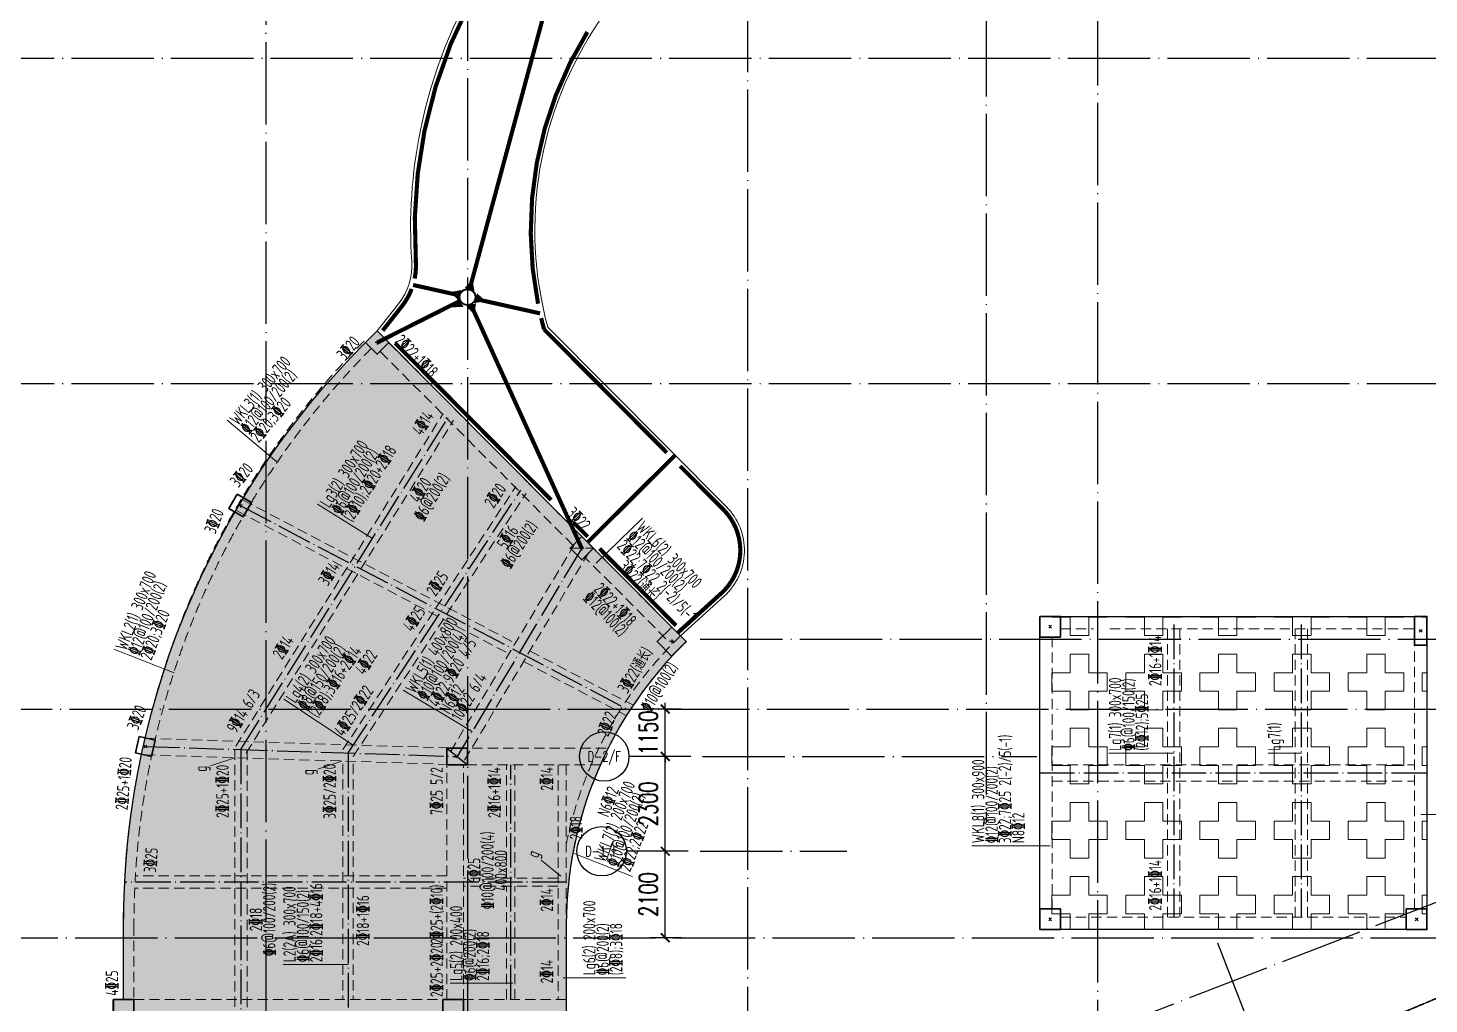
# Model space of a CAD drawing. Header units: millimetres. Extents: x 1089227 to 13101469, y 618865 to 10240562.
# Drawn here: x 3794853 to 3828876, y 4852804 to 4876494 of the extents above; entities that cross this region are included whole.
import ezdxf
from ezdxf.enums import TextEntityAlignment as Align

# ---------------------------------------------------------------- set-up
doc = ezdxf.new("R2010")
doc.units = ezdxf.units.MM
doc.header["$LTSCALE"] = 1000
doc.header["$PDMODE"] = 3
doc.header["$PDSIZE"] = 200
for name, pattern in [('A09-G-CTRL-用地红线+建筑退线_设计区$0$Controlline1', [12.799999999999999, 8, -1.6, 1.6, -1.6]), ('DOTE', [2.4200000000000004, 2, -0.2, 0.02, -0.2]), ('GB_DASHDOT3', [1.0675, 0.84, -0.105, 0.0175, -0.105]), ('HIDDEN', [0.375, 0.25, -0.125])]:
    doc.linetypes.add(name, pattern=pattern)
doc.layers.get('0').update_dxf_attribs({"linetype": 'CONTINUOUS'})
doc.layers.get('Defpoints').update_dxf_attribs({"linetype": 'CONTINUOUS'})
for name, color, linetype, lineweight in [('A09-G-CTRL-用地红线+建筑退线_设计区$0$Z-REDL-CTRL(建筑控制线)', 40, 'CONTINUOUS', 35), ('S-BEAM-DASH', 4, 'HIDDEN', 0), ('S-COLU', 30, 'CONTINUOUS', 0), ('S-SLAB-HATCH', 73, 'CONTINUOUS', 0), ('梁原位标注', 7, 'CONTINUOUS', 18), ('梁名称编号', 2, 'CONTINUOUS', 18), ('梁标注引线', 2, 'CONTINUOUS', 18), ('梁集中标注', 2, 'CONTINUOUS', 18)]:
    doc.layers.add(name, color=color, linetype=linetype, lineweight=lineweight)
for name, color, linetype in [('AXIS', 3, 'CONTINUOUS'), ('AXIS_TEXT', 7, 'CONTINUOUS'), ('DOTE', 1, 'DOTE'), ('PUB_DIM', 3, 'CONTINUOUS'), ('S-GRID-DE', 11, 'GB_DASHDOT3'), ('STPM_RBEAM_SIG', 2, 'CONTINUOUS'), ('STPM_RBEAM_THICK', 3, 'CONTINUOUS'), ('单形心', 4, 'CONTINUOUS'), ('降板范围', 7, 'CONTINUOUS')]:
    doc.layers.add(name, color=color, linetype=linetype)
doc.styles.add('_TCH_AXIS', font='COMPLEX', dxfattribs={"bigfont": 'AllInOneBig.shx'})
doc.styles.add('_TCH_DIM_T3', font='SIMPLEX', dxfattribs={"width": 0.7058823529411765, "bigfont": 'AllInOneBig.shx'})
doc.styles.add('COMPLEX', font='COMPLEX', dxfattribs={"bigfont": 'AllInOneBig.shx'})
doc.styles.add('Style 1', font='yjkeng.shx', dxfattribs={"width": 0.7, "height": 300, "bigfont": 'yjkchn.shx'})
doc.dimstyles.new('_TCH_ARCH&&150', dxfattribs={"dimtxt": 446.25, "dimasz": 150, "dimexe": 375, "dimexo": 450, "dimgap": 189.375, "dimtad": 1, "dimdec": 0, "dimzin": 0, "dimdsep": 46, "dimtxsty": '_TCH_DIM_T3', "dimblk": 'ARCHTICK', "dimcen": 0.09, "dimclrt": 7, "dimazin": 2, "dimtfac": 1, "dimtdec": 0, "dimtix": 1, "dimtmove": 2, "dimatfit": 3, "dimfxl": 0, "dimtolj": 1, "dimtzin": 0, "dimarcsym": 0})

# ---------------------------------------------------------------- blocks, each defined once
blk = doc.blocks.new('0323最综用地红线')
at = {"layer": 'A09-G-CTRL-用地红线+建筑退线_设计区$0$Z-REDL-CTRL(建筑控制线)', "linetype": 'A09-G-CTRL-用地红线+建筑退线_设计区$0$Controlline1', "ltscale": 0.0005, "flags": 128}
blk.add_lwpolyline([(8299567.093215616, 3686108.282333316), (8326626.071345838, 3675264.701116611), (8336400.445386032, 3687495.09449033), (8338982.67898412, 3690877.945131587), (8341712.356904473, 3688883.318211535), (8341723.503734514, 3688833.857688597), (8348491.686237419, 3681995.511745099), (8336495.293274839, 3657264.222515059), (8335815.404825329, 3655856.852219581), (8334921.31207266, 3653765.215568515), (8334408.082535523, 3652494.769084472), (8333554.380973475, 3650188.44844522), (8332762.381061722, 3647815.306005108), (8332296.281514066, 3646269.858583396), (8331865.984242821, 3644681.860952597), (8331459.720885061, 3643006.761179155), (8331062.759461192, 3641145.018208592), (8330736.598636917, 3639422.018944121), (8330292.710330297, 3636479.805248437), (8330016.929300602, 3634042.97707931), (8329760.660310352, 3630316.522796807), (8329732.381127472, 3627942.271141254), (8329763.057252809, 3625707.581072885), (8329928.33832519, 3622643.649241911), (8330113.022608265, 3620704.343704203), (8330324.752547091, 3618642.293338578), (8330652.693454684, 3615644.816191166), (8331571.697014747, 3606970.749864615), (8333150.616431344, 3600656.461908386), (8334419.781741403, 3595620.01031931), (8335099.155116553, 3592902.271848949), (8332161.887207123, 3588340.156958803), (8329462.184761038, 3587872.848112287), (8325134.79320927, 3587048.577428805), (8322509.766775178, 3586514.917590722), (8319524.683085377, 3585891.363979917), (8317926.196363418, 3585544.420633877), (8316578.084204761, 3585248.628358318), (8315534.906742402, 3585011.415251774), (8313299.550735274, 3584499.201774532), (8310791.315167504, 3583894.185977275), (8309251.031513101, 3583536.751752205), (8305739.795718898, 3582636.685002232), (8303918.33151557, 3582155.99132495), (8302103.552484466, 3581667.869902044), (8299703.371340921, 3581012.092592765), (8297226.877807559, 3580315.204628596), (8295056.006653248, 3579682.190365593), (8292997.737470317, 3579074.388334795), (8290642.814830927, 3578357.875615356), (8288572.283325966, 3577709.861031678), (8287590.605644056, 3577397.612891411), (8286161.346221207, 3576939.843686928), (8284503.08387851, 3576400.870583113), (8282623.713400322, 3575767.329120809), (8281086.11593048, 3575247.122003518), (8278146.172888153, 3574222.126995864), (8273894.176300137, 3572679.613708821), (8272470.530692287, 3572149.31682561), (8271088.879841806, 3571639.818242454), (8267887.753401484, 3570407.055361364), (8264331.194981564, 3568999.579160165), (8260702.431608967, 3567515.322565791), (8258549.454455587, 3566609.421738561), (8254947.269165111, 3565065.752374061), (8252184.535779869, 3563832.227339473), (8250834.401046311, 3563231.69634013), (8249176.009828395, 3562470.331946612), (8247994.321773401, 3561929.584294369), (8245505.133448753, 3560753.515431886), (8242980.130465874, 3559544.050589642), (8239800.857330593, 3558012.55615506), (8237959.030073505, 3557076.396117584), (8235838.324857459, 3555995.796814084), (8233384.113380876, 3554698.466140958), (8228449.726492155, 3552050.679836135), (8226177.936171644, 3550787.248203635), (8222141.398328939, 3548504.397308144), (8215629.389281142, 3544666.816968578), (8213710.477130046, 3543496.904743787), (8193656.548461433, 3531174.958731439), (8180322.029709456, 3522989.576904636), (8166408.32330324, 3514439.62460948), (8156991.327953783, 3508657.616485883), (8151138.069604708, 3505062.479060189), (8142685.350618959, 3507267.484605566), (8121170.549411217, 3545746.981619653), (8120724.270050891, 3546549.090152044), (8120232.617641913, 3547382.869809506), (8119271.970613617, 3548966.855575787), (8118108.402615755, 3550752.438236819), (8117067.317521801, 3552244.158747239), (8115806.191482066, 3553969.979561751), (8115672.150322764, 3554140.472888079), (8146430.595110897, 3575790.209937998), (8162145.917332578, 3587599.021763615), (8162295.486480026, 3588124.857475675), (8199863.46857093, 3615253.431720762), (8204214.912321947, 3618404.236077902), (8231584.37037266, 3638166.875597456), (8260590.431688452, 3655826.06599401), (8295375.504229994, 3680010.23527451)], close=True, dxfattribs=at)
blk = doc.blocks.new('_ArchTick')
at = {"color": 0, "linetype": 'ByBlock', "const_width": 0.3}
blk.add_lwpolyline([(-0.7071067811865476, -0.7071067811865476), (0.7071067811865476, 0.7071067811865476)], dxfattribs=at)
blk = doc.blocks.new('*D530')
at = {"layer": 'Defpoints', "color": 0, "transparency": 16777216}
for p in [(-93847.50024070032, 34750), (-93001.51779770292, 34750), (-93001.51779770292, 33600)]:
    blk.add_point(p, dxfattribs=at)
at = {"layer": 'PUB_DIM', "color": 0, "lineweight": -2, "transparency": 16777216}
for p, q in [((-93451.51779770292, 34750), (-94222.50024070032, 34750)), ((-93847.50024070032, 34750), (-93847.50024070032, 34900)), ((-93847.50024070032, 33600), (-93847.50024070032, 34750)), ((-93451.51779770292, 33600), (-94222.50024070032, 33600)), ((-93847.50024070032, 33600), (-93847.50024070032, 33450))]:
    blk.add_line(p, q, dxfattribs=at)
at = {"layer": 'PUB_DIM', "color": 0, "lineweight": -2, "transparency": 16777216, "xscale": 150, "yscale": 150, "zscale": 150}
for p, rotation in [((-93847.50024070032, 34750), 270), ((-93847.50024070032, 33600), 90)]:
    blk.add_blockref('_ArchTick', p, dxfattribs=dict(at, rotation=rotation))
at = {"layer": 'PUB_DIM', "color": 7, "transparency": 16777216, "insert": (-94260.00024070033, 34174.99999999999), "char_height": 446.25, "attachment_point": 5, "rotation": 90, "style": '_TCH_DIM_T3'}
blk.add_mtext('\\A1;1150', dxfattribs=at)
blk = doc.blocks.new('*D531')
at = {"layer": 'Defpoints', "color": 0, "transparency": 16777216}
for p in [(-93847.50024070032, 33600), (-93001.51779770292, 33600), (-93001.51779770292, 31300)]:
    blk.add_point(p, dxfattribs=at)
at = {"layer": 'PUB_DIM', "color": 0, "lineweight": -2, "transparency": 16777216}
for p, q in [((-93451.51779770292, 33600), (-94222.50024070032, 33600)), ((-93847.50024070033, 31300), (-93847.50024070032, 33600)), ((-93451.51779770292, 31300), (-94222.50024070033, 31300))]:
    blk.add_line(p, q, dxfattribs=at)
at = {"layer": 'PUB_DIM', "color": 0, "lineweight": -2, "transparency": 16777216, "xscale": 150, "yscale": 150, "zscale": 150}
for p, rotation in [((-93847.50024070032, 33600), 90), ((-93847.50024070033, 31300), 270)]:
    blk.add_blockref('_ArchTick', p, dxfattribs=dict(at, rotation=rotation))
at = {"layer": 'PUB_DIM', "color": 7, "transparency": 16777216, "insert": (-94260.00024070033, 32449.99999999999), "char_height": 446.25, "attachment_point": 5, "rotation": 90, "style": '_TCH_DIM_T3'}
blk.add_mtext('\\A1;2300', dxfattribs=at)
blk = doc.blocks.new('*D532')
at = {"layer": 'Defpoints', "color": 0, "transparency": 16777216}
for p in [(-93847.50024070032, 31300), (-93001.51779770292, 31300), (-93001.51779770292, 29200)]:
    blk.add_point(p, dxfattribs=at)
at = {"layer": 'PUB_DIM', "color": 0, "lineweight": -2, "transparency": 16777216}
for p, q in [((-93451.51779770292, 31300), (-94222.50024070032, 31300)), ((-93847.50024070032, 29200), (-93847.50024070032, 31300)), ((-93451.51779770292, 29200), (-94222.50024070032, 29200))]:
    blk.add_line(p, q, dxfattribs=at)
at = {"layer": 'PUB_DIM', "color": 0, "lineweight": -2, "transparency": 16777216, "xscale": 150, "yscale": 150, "zscale": 150}
for p, rotation in [((-93847.50024070032, 31300), 90), ((-93847.50024070032, 29200), 270)]:
    blk.add_blockref('_ArchTick', p, dxfattribs=dict(at, rotation=rotation))
at = {"layer": 'PUB_DIM', "color": 7, "transparency": 16777216, "insert": (-94260.00024070032, 30249.99999999999), "char_height": 446.25, "attachment_point": 5, "rotation": 90, "style": '_TCH_DIM_T3'}
blk.add_mtext('\\A1;2100', dxfattribs=at)
blk = doc.blocks.new('_AXISO')
blk.add_circle((0, 0), 0.5)
at = {"layer": 'AXIS_TEXT', "style": 'COMPLEX', "width": 1.041666666666667}
blk.add_attdef('A', text='', height=0.56, dxfattribs=at).set_placement((-0.25, -0.28), (0.25, -0.28), align=Align.FIT)
blk = doc.blocks.new('BANWANG_XINGXIN')
at = {"color": 0}
for points in [[(0.7071067811921239, 0.707106781177572), (-0.7071067811921239, -0.7071067811848479)], [(-0.7071067811921239, 0.707106781177572), (0.7071067811921239, -0.7071067811848479)]]:
    blk.add_lwpolyline(points, dxfattribs=at)
blk = doc.blocks.new('1F柱网-0808')
at = {"layer": 'S-COLU', "lineweight": 35}
for points in [[(83970.48979242053, 96623.0717832828), (84252.64791961387, 96339.54613848496), (83969.1222748151, 96057.38801129069), (83686.96414762177, 96340.91365608852)], [(80569.98793949932, 92660.84238306805), (80914.8407651633, 92458.16892987117), (80712.16731196642, 92113.31610420626), (80367.3144863015, 92315.98955740314)], [(88938.18965117913, 91631.29529387318), (89220.34777837247, 91347.76964907441), (88936.8221335737, 91065.61152188107), (88654.66400638036, 91349.1371666789)], [(100063.135861977, 89693.37481751945), (100563.135861977, 89693.37481751945), (100563.135861977, 89193.37481751945), (100063.135861977, 89193.37481751945)], [(109163.1358573977, 89693.37480869237), (109463.1358573977, 89693.37480869237), (109463.1358573977, 88993.37480869237), (109163.1358573977, 88993.37480869237)], [(91123.28668478038, 89435.6078913426), (91475.98434377275, 89081.20083534438), (91121.5772877736, 88728.50317635108), (90768.87962878123, 89082.9102323493)], [(78186.92302633356, 86775.0517914677), (78576.85177533701, 86685.85778549779), (78487.6577693671, 86295.92903649528), (78097.72902036272, 86385.12304246519)], [(85663.12521609478, 86493.37770890351), (86163.12521609478, 86493.37770890351), (86163.12521609478, 86093.37770890351), (85663.12521609478, 86093.37770890351)], [(100063.1251847167, 82593.37480869796), (100563.1251847167, 82593.37480869796), (100563.1251847167, 82093.37480869796), (100063.1251847167, 82093.37480869796)], [(108963.1251847185, 82593.37480869237), (109463.1251847185, 82593.37480869237), (109463.1251847185, 82093.37480869237), (108963.1251847185, 82093.37480869237)], [(77563.1251847148, 80393.37480452005), (78063.1251847148, 80393.37480452005), (78063.1251847148, 79893.37480452005), (77563.1251847148, 79893.37480452005)], [(85563.12518471573, 80393.37480869703), (86063.12518471573, 80393.37480869703), (86063.12518471573, 79893.37480869703), (85563.12518471573, 79893.37480869703)]]:
    blk.add_lwpolyline(points, close=True, dxfattribs=at)
at = {"layer": '单形心', "xscale": 49.99999999999999, "yscale": 49.99999999999999, "zscale": 49.99999999999999}
for p, rotation in [((83969.80603361875, 96340.22989728581), 314.8614900437124), ((80641.0776257338, 92387.07924363669), 329.5568204169557), ((88937.50589237642, 91348.4534078762), 314.8614900437124), ((91122.43198627792, 89082.05553384591), 314.8614900437124)]:
    blk.add_blockref('BANWANG_XINGXIN', p, dxfattribs=dict(at, rotation=rotation))
at = {"layer": '单形心', "xscale": 50, "yscale": 50, "zscale": 50}
for p in [(100313.1358619742, 89443.37481752224), (109313.1358573977, 89343.3748131115), (78337.29039784987, 86535.49041398242), (85913.12521609478, 86293.37770890351), (100313.1251847139, 82343.37480870076), (109213.1251847185, 82343.37480869237)]:
    blk.add_blockref('BANWANG_XINGXIN', p, dxfattribs=at)
blk = doc.blocks.new('2FJGBZ')
at = {"layer": 'S-SLAB-HATCH'}
h = blk.add_hatch(dxfattribs=at)
h.set_pattern_fill('ZIGZAG', color=256, scale=100)
h.set_pattern_definition([(0, (-6326317.142432513, 1683260.446538338), (317.5, 317.5), [317.5, -317.5]), (90, (-6325999.642432513, 1683260.446538338), (-317.5, 317.5), [317.5, -317.5])])
edge = h.paths.add_edge_path()
edge.add_line((77763.13871500734, 68321.79160367139), (77763.1251847716, 71093.37480499409))
edge.add_line((77763.1251847716, 71093.37480499409), (77563.1251847148, 71093.37480475754))
edge.add_line((77563.1251847148, 71093.37480475754), (77563.1251847148, 71593.37480428349))
edge.add_line((77563.1251847148, 71593.37480428349), (77763.1251847148, 71593.37480452005))
edge.add_line((77763.1251847148, 71593.37480452005), (77763.1251847148, 79893.37480452005))
edge.add_line((77763.1251847148, 79893.37480452005), (77562.86360115744, 79893.37480452005))
edge.add_line((77562.86360115744, 79893.37480452005), (77562.86360115744, 80393.37480452005))
edge.add_line((77562.86360115744, 80393.37480452005), (77813.1251847148, 80393.37480452005))
edge.add_line((77813.1251847148, 80393.37480452005), (77813.1251847148, 81893.37190979812))
edge.add_arc((97790.16162515432, 82189.2581168972), 19979.22755239051, 134.9017358295003, 180.8485638701061, ccw=False)
edge.add_line((83686.96414762177, 96340.91365608852), (83970.37592316885, 96622.95846325252))
edge.add_line((83970.37592316885, 96622.95846325252), (91475.97818943951, 89081.20701950695))
edge.add_arc((98163.5048496835, 82193.15204589628), 9600.43301892976, 134.1537312490391, 179.8089813593146)
edge.add_line((88563.12518471386, 82225.15891068894), (88563.12518430408, 80093.37190849055))
edge.add_line((88563.12518430408, 80093.37190849055), (86063.12518471386, 80093.37480869703))
edge.add_line((86063.12518471386, 80093.37480869703), (86063.12518471386, 71093.37480869796))
edge.add_arc((83921.81887526624, 71376.28382176533), 2159.91440121014, 291.702654041468, 352.4736819357785, ccw=False)
edge.add_line((84720.53318092693, 69369.47399557661), (78914.75827428605, 67124.43527422566))
edge.add_arc((78965.02696007211, 68325.27687910106), 1201.893298413127, 180.1661477376504, 267.602928714078, ccw=False)
h = blk.add_hatch(dxfattribs=at)
h.set_pattern_fill('十字花纹', color=256, scale=300)
h.set_pattern_definition([(90, (-2912287.719960631, 1620394.552045148), (-1800, 1.102182119232618e-13), [450, -1350]), (0, (-2912287.719960631, 1620844.552045148), (0, 1800), [450, -1350]), (90, (-2911837.719960631, 1620844.552045148), (-1800, 1.102182119232618e-13), [450, -1350]), (0, (-2911837.719960631, 1621294.552045148), (0, 1800), [450, -1350]), (270, (-2911387.719960631, 1621294.552045148), (1800, -3.306546357697854e-13), [450, -1350]), (0, (-2911387.719960631, 1620844.552045148), (0, 1800), [450, -1350]), (270, (-2910937.719960631, 1620844.552045148), (1800, -3.306546357697854e-13), [450, -1350]), (0, (-2911387.719960631, 1620394.552045148), (0, 1800), [450, -1350]), (270, (-2911387.719960631, 1620394.552045148), (1800, -3.306546357697854e-13), [450, -1350]), (0, (-2911837.719960631, 1619944.552045148), (0, 1800), [450, -1350]), (270, (-2911837.719960631, 1620394.552045148), (1800, -3.306546357697854e-13), [450, -1350]), (0, (-2912287.719960631, 1620394.552045148), (0, 1800), [450, -1350])])
h.paths.add_polyline_path([(109463.1251847176, 89693.3748086961), (100063.1244111517, 89693.71546419803), (100063.1251847167, 82093.37480869796), (109463.5240193289, 82093.71642575692)])
at = {"color": 2, "linetype": 'ByBlock'}
for radius in [200, 184]:
    blk.add_circle((86163.0122663118, 97443.31158189103), radius, dxfattribs=at)
at = {"layer": 'S-BEAM-DASH'}
for p, q in [((88938.18965117913, 91631.29529387318), (84252.64647017885, 96339.54469604045)), ((88725.54548272677, 91419.67663301434), (84040.00230172649, 96127.92603518255)), ((80535.85374090262, 86540.54511225969), (85570.58127525263, 94612.30896043964)), ((80790.39662852511, 86381.77509506233), (85825.12416287512, 94453.53894324228)), ((83137.80353390891, 86460.49652940687), (87336.01986509841, 92843.31783039961)), ((83388.44683551881, 86295.63921122346), (87586.66316670831, 92678.4605122162)), ((80571.28424977418, 92254.30543344747), (87170.8758294154, 88785.18923018966)), ((80710.87100169342, 92519.85305382591), (87325.1346302852, 89043.02439713292)), ((88765.86044334248, 91451.11896570865), (85741.49686198123, 86396.06029481534)), ((89109.11712019332, 91245.753793885), (86084.75353883207, 86190.69512299169)), ((88654.66400638036, 91349.1371666789), (89220.31355715543, 91347.73559291475)), ((100463.1251847167, 89693.3748086961), (109263.1251847176, 89693.3748086961)), ((100063.1244417205, 89393.3748086961), (100063.135861977, 89393.3748086961)), ((100063.1251847167, 89293.3748086961), (100063.1251847167, 82493.37480869796)), ((100363.1251847176, 89193.37481751945), (100363.1251847167, 82593.37480869796)), ((100563.135861977, 89393.3748086961), (101363.1251850622, 89393.3748086961)), ((101763.1251850622, 89393.3748086961), (109163.1358573977, 89393.3748086961)), ((103163.5232968498, 89393.37480869517), (103163.5232968498, 82393.71642575692)), ((103463.5232968498, 89393.37480869517), (103463.5232968498, 82393.71642575692)), ((106263.1251847167, 89393.37480869517), (106263.1251847167, 82393.71642575692)), ((106563.1251847167, 89393.37480869517), (106563.1251847167, 82393.71642575692)), ((87679.73815275636, 88856.62485851068), (90175.29302301165, 87544.82097912766)), ((109163.916991083, 82593.37480910309), (109163.1358573977, 88993.37480869237)), ((109463.922855786, 82493.39240476489), (109463.5240208926, 88993.37480869237)), ((87525.47935188748, 88598.78969156649), (90035.70627109241, 87279.27335874923)), ((78343.6788465213, 86735.38835725095), (85919.51364907809, 86493.27565217298)), ((80513.12518471293, 86465.95388635434), (80513.12518471293, 67742.50877217203)), ((80813.12518471386, 86456.3663209686), (80813.12518471293, 67858.51595936622)), ((89530.63381271623, 86493.37242919765), (86163.12571782246, 86493.37770890258)), ((78330.90194917843, 86335.59247071203), (85906.73675173521, 86093.47976563405)), ((83138.12518471386, 86115.78671798017), (83138.1251847148, 80393.37480869703)), ((83388.12518471386, 86115.78671798017), (83388.12518471573, 80393.37480869703)), ((85663.12518505845, 80393.37480869703), (85663.12518505845, 86093.37770890351)), ((86063.12518471386, 80393.37480869703), (86063.12518471386, 86093.37770890351)), ((89391.01413124334, 86093.37264809944), (86163.12521609478, 86093.37770890351)), ((87113.12518471386, 83343.3748086933), (87113.12949626707, 86093.37621945143)), ((87313.12518471386, 83343.3748086933), (87313.12949626707, 86093.37590588443)), ((88363.12518471293, 86093.37425966188), (88363.12518471386, 80393.37480869703)), ((88563.12518471386, 86093.37394609489), (88563.12518471386, 80793.37480844185)), ((100363.1251847176, 86093.56353446376), (109163.4897196582, 86094.10351937916)), ((100363.1251847176, 85693.56353371125), (109163.5385405123, 85694.10352162365)), ((85663.12518505659, 83393.37480869237), (78095.854001211, 83393.3748086933)), ((85663.12518505752, 83093.37480869424), (78085.37156846095, 83093.3748086933)), ((88363.12518471293, 83343.3748086933), (86063.12518471293, 83343.3748086933)), ((88363.12518471293, 83143.3748086933), (86063.12518471293, 83143.37480869424)), ((87113.12055959273, 80393.37496548053), (87113.12487114593, 83143.3748086933)), ((87313.12055959273, 80393.37465191353), (87313.12487114593, 83143.3748086933)), ((100563.1251847167, 82393.71642575692), (108963.1251847185, 82393.71642575692)), ((77813.1251847148, 82193.37190980185), (77813.1251847148, 80393.37480452005)), ((78063.1251847148, 82193.37190980185), (78063.12518454716, 80393.37480452005)), ((100463.1251847167, 82093.71642575692), (109263.1251847167, 82093.71642575692)), ((78063.1251847148, 80393.37480452005), (85563.12518471573, 80393.37480869703)), ((86063.12518471386, 80393.37480869703), (88563.12518434413, 80393.37480869703))]:
    blk.add_line(p, q, dxfattribs=at)
at = {"layer": 'S-BEAM-DASH', "linetype": 'Continuous'}
blk.add_lwpolyline([(83971.29820529837, 96624.09649993107), (84490.73708744999, 97282.51953485608, 0.1860864396549765), (84809.6271956088, 98313.47690711077, -0.06712124892979676), (85020.05497475807, 101494.3649089038, -0.3567487115909), (96709.00954234228, 111050.6257847399, -0.3881733823858325), (98113.45305893384, 110043.1382944565), (98113.45305893384, 109042.3834362831, -0.426200936172298), (97072.71102042496, 108043.2137378342), (95822.79134323634, 108011.1361165931, 0.4610985514977265), (88113.8627022598, 96712.55183599796), (92452.75745849404, 92352.62803789973, -0.4283157962061458), (92395.49917641189, 90181.86319935601), (91336.3737036679, 89221.48811733816), (83971.29820529837, 96624.09649993107)], format="xyb", dxfattribs=at)
at = {"layer": 'S-BEAM-DASH'}
for points in [[(83650.56972419377, 96375.22797986027, 0.1980158450556573), (77813.12521587312, 82193.2470933795, 0.1980158450556573)], [(83828.04321121797, 96199.15083369054, 0.1980158450556588), (78063.1251847148, 82193.37190980371, -0.0002496328633489166)], [(91338.46412222274, 89223.50938434713, 0.1510122980792718), (88563.12518471386, 84174.58190834802, 0.1450195318105725)], [(91477.46592232399, 89079.70917722303, 0.2037584165590769), (88563.12518470827, 82193.37190978695, 304.9385467953218)]]:
    blk.add_lwpolyline(points, format="xyb", dxfattribs=at)
for points in [[(91194.84188645892, 89363.70298878383), (89220.34777837247, 91347.76964907441)], [(90982.19749826379, 89152.08454873227), (89007.70339017734, 91136.15120902285)]]:
    blk.add_lwpolyline(points, dxfattribs=at)
at = {"layer": 'S-GRID-DE'}
for p, q in [((80663.12518471386, 86461.16010366101), (85697.85271906387, 94532.92395184096)), ((83263.12518471386, 86378.06787031516), (87461.34151590336, 92760.8891713079)), ((80641.0776257338, 92387.07924363669), (90105.49964705203, 87412.04716893844)), ((88937.4887817679, 91348.43637979683), (85913.12520040665, 86293.37770890351)), ((103313.5232968498, 89493.71594281029), (103313.5232968498, 82393.71642575692)), ((106413.1251847176, 89493.71594281029), (106413.1251847167, 82393.71642575692)), ((78337.29039784987, 86535.49041398149), (85913.12520040665, 86293.37770890351)), ((80663.12518471386, 86461.16010366101), (80663.12518471293, 67800.5123657696)), ((85663.12521609478, 86493.37770890351), (86163.12518471759, 86093.37770890351)), ((83263.12518471386, 86378.06787031516), (83263.1251847148, 80143.37480741646)), ((87213.12055959273, 80393.37480869703), (87213.12949626707, 86093.37606266793)), ((100063.1247979347, 85893.54512625001), (109463.7141891299, 85894.12194059137)), ((88563.12518471293, 83243.3748086933), (77838.76138381101, 83243.3748086933))]:
    blk.add_line(p, q, dxfattribs=at)
at = {"layer": 'STPM_RBEAM_SIG'}
for points in [[(86212.79947510269, 97627.05916156247, 250, 0, 0), (86281.79527711496, 97867.34977582842, 250, 0, 0)], [(85975.95933906734, 97495.34895556513, 249.9999999999999, 0, 0), (85735.4013575241, 97563.40670688823, 249.9999999999999, 0, 0)], [(86005.72977024037, 97315.58504041284, 250, 0, 0), (85786.09249274433, 97196.17203302123, 250, 0, 0)], [(86252.76858227327, 97257.38118600566, 250, 0, 0), (86333.57354856655, 97020.80021165963, 250, 0, 0)], [(86361.40697041713, 97417.74781770166, 250, 0, 0), (86600.64875168353, 97345.19873020332, 250, 0, 0)]]:
    blk.add_lwpolyline(points, format="xyseb", dxfattribs=at)
at = {"layer": 'STPM_RBEAM_THICK', "const_width": 100}
for points in [[(84881.39413441159, 97894.67406612635, 0.06694179756315849), (84909.39619401097, 98320.2700623339, -0.06712124892979585), (85118.0596657237, 101474.4882756695, -0.09363216005759249), (86774.55035288166, 105541.0811133785, -0.09773618217375481)], [(89075.217958197, 103880.3013183661, 0.1910710286114662), (87876.48239584547, 97283.73046642449)], [(84104.72572966665, 96631.77118075732), (84569.24674530793, 97220.58219859563, 0.07895328003630434), (84807.08307520859, 97641.95481158979, 0.09225139231026441)], [(87955.25460009277, 96934.81616966799, 0.01761068528569877), (88024.36086612195, 96660.72297555208), (91004.2061762698, 93666.43544099107)], [(91328.03914700635, 93341.03296984453), (92381.87604729086, 92282.08850610442, -0.4283310075539356), (92328.38159058802, 90255.99305315409), (91265.7672440894, 89292.45439183898)]]:
    blk.add_lwpolyline(points, format="xyb", dxfattribs=at)
for points in [[(86215.19407134037, 97636.38426049706), (88110.83046128228, 104650.2389032859)], [(85967.83677607309, 97486.97538852878), (84841.63996930607, 97738.77753053512)], [(85984.3593861442, 97353.40525059216), (83969.80603361875, 96340.22989728581)], [(86245.96452967264, 97261.3255329663), (88937.4887817679, 91348.43637979683)], [(87926.77029729448, 97048.98475161009), (86358.19850880466, 97399.69586520828)], [(88197.81099775247, 92517.82729479112), (84405.16588669177, 96329.79996194877)], [(89079.55016768817, 91489.81256685313), (91205.7110507302, 93605.71842519939)], [(89084.7557167057, 91626.36265021563), (88742.32089264318, 91970.54254350625)], [(91228.13702899776, 89472.05853303708), (89372.61109302752, 91337.04034493864)]]:
    blk.add_lwpolyline(points, dxfattribs=at)
at = {"layer": '降板范围'}
blk.add_lwpolyline([(77763.13871500734, 68321.79160367139), (77763.1251847716, 71093.37480499409), (77563.1251847148, 71093.37480475754), (77563.1251847148, 71593.37480428349), (77763.1251847148, 71593.37480452005), (77763.1251847148, 79893.37480452005), (77562.86360115744, 79893.37480452005), (77562.86360115744, 80393.37480452005), (77813.1251847148, 80393.37480452005), (77813.1251847148, 81893.37190979812, -0.2032107009780357), (83686.96414762177, 96340.91365608852), (83970.37592316885, 96622.95846325252), (91475.97818943951, 89081.20701950695, 0.2018862569620874), (88563.12518471386, 82225.15891068894), (88563.12518430408, 80093.37190849055), (86063.12518471386, 80093.37480869703), (86063.12518471386, 71093.37480869796, -0.2715582451004115), (84720.53318092693, 69369.47399557661), (78914.75827428605, 67124.43527422566, -0.4011703925682881), (77763.13871500734, 68321.79160367139), (77763.13871500734, 68321.79160367139)], format="xyb", dxfattribs=at)
blk.add_lwpolyline([(100063.1251847167, 82093.37480869796), (100063.1244111517, 89693.71544380207), (109463.1358573977, 89693.37480869237), (109463.5240480537, 89294.19275838137), (109463.1358573977, 88993.37480869237), (109463.1251847185, 82593.37480869237), (109463.5240190635, 82468.4425510671), (109463.5240190635, 82093.37480869237), (100063.5232871659, 82093.37484830804)], dxfattribs=at)
blk.add_blockref('1F柱网-0808', (0, 0))
blk = doc.blocks.new('裙房轴网260428')
at = {"layer": 'AXIS'}
for p, q in [((-93227.80677755363, 33600), (-94727.80677755363, 33600)), ((-93290.47310238518, 31300), (-94790.47310238518, 31300))]:
    blk.add_line(p, q, dxfattribs=at)
at = {"layer": 'DOTE', "color": 16, "linetype": 'DOTE'}
for p, q in [((-83350.00000000373, 124490.1882845806), (-83350, -1000.000000001863)), ((-86050.0000000028, 90340.26378509728), (-86050.00000000093, 31991.67280020285)), ((-91850.0000000028, 88511.23465202376), (-91850, -1000.000000001863)), ((-98650.0000000028, 86366.85566835571), (-98650, -1000.000000001863)), ((-103550.0000000019, 84821.64140070882), (-103550, -1000.000000001863)), ((-110690.0127606057, 50550), (-1866.047384714708, 50550)), ((-110690.0127606057, 42650), (-1866.047384714708, 42650.00000000186)), ((-103674.5188251343, 19022.9479243625), (-55733.9665999338, 37561.10997841693)), ((-92999.45727292448, 36450), (-43972.09242814407, 36450)), ((-110738.6700072922, 34750), (-43972.09242814407, 34750)), ((-92938.85147287138, 33600), (-84823.91403082572, 33600)), ((-93001.51779770292, 31300), (-89438.82981037535, 31300)), ((-163840.0127606038, 29200), (-43972.09242814407, 29200)), ((-80437.98557136953, 29080.45866740867), (-71998.43319657259, 7255.382362548728))]:
    blk.add_line(p, q, dxfattribs=at)
at = {"layer": 'AXIS'}
ref = blk.add_blockref('_AXISO', (-95327.80677755363, 33600), dxfattribs=dict(at, xscale=1200, yscale=1200, zscale=1200))
ref.add_attrib('A', 'D-2/F', dxfattribs={"layer": 'AXIS_TEXT', "height": 242.7638572259141, "style": '_TCH_AXIS', "width": 0.6562499999995958}).set_placement((-95729.8844160838, 33478.61807138706), (-94925.72913902346, 33478.61807138706), align=Align.FIT)
ref = blk.add_blockref('_AXISO', (-95390.47310238518, 31300), dxfattribs=dict(at, xscale=1200, yscale=1200, zscale=1200))
ref.add_attrib('A', 'D-1/F', dxfattribs={"layer": 'AXIS_TEXT', "height": 253.7091261911855, "style": '_TCH_AXIS', "width": 0.656249999999453}).set_placement((-95790.85781715531, 31173.14543690439), (-94990.08838761505, 31173.14543690439), align=Align.FIT)
at = {"layer": 'PUB_DIM'}
for p1, p2, picture, middle in [((-93001.51779770292, 33600), (-93001.51779770292, 34750), '*D530', (-94260.00024070033, 34174.99999999999)), ((-93001.51779770292, 31300), (-93001.51779770292, 33600), '*D531', (-94260.00024070033, 32449.99999999999)), ((-93001.51779770292, 29200), (-93001.51779770292, 31300), '*D532', (-94260.00024070032, 30249.99999999999))]:
    dim = blk.add_aligned_dim(p1=p1, p2=p2, distance=845.982442997396, dimstyle='_TCH_ARCH&&150', dxfattribs=at)
    dim.commit()
    dim.dimension.update_dxf_attribs({"geometry": picture, "text_midpoint": middle})
blk = doc.blocks.new('04地块地下轴网260428')
blk.add_blockref('裙房轴网260428', (0, 0))

msp = doc.modelspace()

# ---------------------------------------------------------------- linework, layer by layer
at = {"layer": '梁原位标注', "lineweight": 18}
for p, q in [((3799875.918779396, 4858779.606994833), (3799287.722808504, 4858588.490538646)), ((3802475.918779396, 4858696.514761487), (3801887.722808504, 4858505.3983053)), ((3807793.98401481, 4855903.403684852), (3807314.994312314, 4856294.643847544))]:
    msp.add_line(p, q, dxfattribs=at)
at = {"layer": '梁标注引线', "color": 6, "lineweight": 18}
for p, q in [((3800892.428283743, 4865960.763902891), (3799689.128066367, 4866973.996123903)), ((3808647.323716815, 4863506.936189163), (3809779.826225444, 4864598.727842722)), ((3798403.772419572, 4860841.296523651), (3796940.050426355, 4861417.568051147)), ((3805639.260661767, 4859419.129310601), (3803967.53565941, 4860419.298867001)), ((3828675.92945208, 4857406.114250842), (3830574.006356377, 4857406.114250842)), ((3808115.444308075, 4856454.369468373), (3809535.040566302, 4855902.545474667)), ((3819675.929456657, 4856646.182895571), (3817777.85255236, 4856646.182895571))]:
    msp.add_line(p, q, dxfattribs=at)
at = {"layer": '梁标注引线', "color": 3, "lineweight": 18}
for p, q in [((3803221.711144622, 4864103.157594927), (3801886.992685716, 4864935.682418752)), ((3802752.309390944, 4859088.674627487), (3801062.073808603, 4860200.404737218)), ((3822676.316891532, 4858893.254883116), (3821103.239987236, 4858893.254883116)), ((3825775.918779399, 4858893.254883116), (3824968.226457622, 4858893.254883116)), ((3802625.918779396, 4853759.635018978), (3801052.841875099, 4853759.635018978)), ((3806624.370670432, 4853305.820487526), (3805101.293766135, 4853305.820487526)), ((3807850.958962172, 4853441.821706947), (3809374.035866469, 4853441.821706947))]:
    msp.add_line(p, q, dxfattribs=at)

# ---------------------------------------------------------------- block references
for name, p in [('2FJGBZ', (3719362.208786607, 4772518.421466112)), ('0323最综用地红线', (-4431405.956954664, 1285525.343427461)), ('04地块地下轴网260428', (3904175.333971325, 4825211.796274811))]:
    msp.add_blockref(name, p)

# ---------------------------------------------------------------- texts
at = {"layer": '梁原位标注', "style": 'Style 1', "width": 0.7}
for s, rotation, p in [('3%%13320', 49.90113326477596, (3803004.495280463, 4868795.056739829)), ('4%%13314', 58.04632851040751, (3804798.506092341, 4867027.903383702)), ('2%%13320', 56.66560918478402, (3806561.875637037, 4865262.75457032)), ('3%%13322', -45.13851065841777, (3808265.747654499, 4864199.324998412)), ('3%%13320', 68.51030126227211, (3799703.187004381, 4864715.039628211)), ('3%%13314', 58.04632851040751, (3802514.749303744, 4863366.544281653)), ('4%%13325', 56.66560918478402, (3804598.346871158, 4862277.474098028)), ('2%%13316+1%%13314', 90, (3822466.316891532, 4861751.8218192)), ('2%%13322', 68.75795026119843, (3809241.739451475, 4859793.435360637)), ('2%%13325+1%%13320', 85.3121294883966, (3797466.875354441, 4858779.507235629)), ('g', 90, (3799287.722808504, 4858588.490538646)), ('2%%13325+1%%13320', 90, (3799815.918779396, 4858610.908322264)), ('g', 90, (3801887.722808504, 4858505.3983053)), ('3%%13325/2%%13320', 90, (3802415.918779396, 4858636.514647958)), ('7%%13325 5/2', 90, (3805015.91879509, 4858551.824725412)), ('2%%13316+1%%13314', 90, (3806415.914154276, 4858551.824674155)), ('2%%13314', 90, (3807690.958962172, 4858551.824674155)), ('2%%13314', 90, (3807690.958962172, 4855613.966912124))]:
    msp.add_text(s, height=300, rotation=rotation, dxfattribs=at).set_placement(p, align=Align.BOTTOM_RIGHT)
for s, rotation, p in [('2%%13322+1%%13318', -45.13851065841777, (3803676.921953158, 4868810.391065453)), ('3%%13320', 49.90113326477596, (3800031.295903058, 4865264.127321141)), ('2%%13325', 56.66560918478402, (3804829.147085161, 4862628.374672461)), ('10%%13322 6/4', 59.1085117188037, (3805443.637826944, 4859598.571296176)), ('4%%13325/2%%13322', 56.66560918478402, (3802593.344818357, 4859229.139090595)), ('9%%13314 6/3', 58.04632851040751, (3799985.339445821, 4859311.349852735)), ('3%%13320', 68.51030126227211, (3797607.740779386, 4859392.634166929)), ('g', 68.75795026119843, (3807314.994312314, 4856294.643847544)), ('2%%13316+1%%13314', 90, (3822466.316891532, 4855071.832385651)), ('2%%13325+2%%13320', 90, (3805015.91879509, 4852971.821687676)), ('2%%13314', 90, (3807690.958962172, 4853305.541752354)), ('4%%13325', 90, (3797131.339848314, 4853004.708978916))]:
    msp.add_text(s, height=300, rotation=rotation, dxfattribs=at).set_placement(p, align=Align.BOTTOM_LEFT)
for s, rotation, p in [('4%%13320', 58.04632851040751, (3804254.459260308, 4865362.077201298)), ('%%1326@200(2)', 58.04632851040751, (3804530.214104038, 4865190.076327286)), ('%%1326@200(2)', 56.66560918478402, (3806648.897751667, 4864039.342058074)), ('5%%13316', 56.66560918478402, (3806377.367464819, 4864217.937516655)), ('2%%13322+1%%13318', -46.0485582332411, (3809224.226369713, 4862605.949404426)), ('%%13212@100(2)', -46.0485582332411, (3808990.249649051, 4862380.383607619)), ('%%13210@100(2)', 58.6168951929137, (3810049.137625115, 4860578.357111628)), ('N6%%13312', 68.75795026119843, (3808799.027872081, 4857771.311778329)), ('2%%13318', 90, (3808010.958962172, 4857084.132285351)), ('%%13210@100/200(4)', 90, (3805860.919296449, 4856047.745461754)), ('3%%13325', 85.3121294883966, (3797685.851344297, 4856310.858258972)), ('400x800', 90, (3806185.919349528, 4856047.745461754)), ('6%%13325', 90, (3805535.919243369, 4856047.745461754)), ('%%1326@100/200(2)', 90, (3800560.918832475, 4854856.014483592)), ('2%%13318+1%%13316', 90, (3802835.918779396, 4854828.483238701)), ('2%%13318', 90, (3800235.918779396, 4854856.014469385))]:
    msp.add_text(s, height=300, rotation=rotation, dxfattribs=at).set_placement(p, align=Align.TOP_CENTER)
for s, rotation, p in [('3%%13322(通长)', -46.0485582332411, (3809526.596236262, 4862897.449771155)), ('2%%13314', 58.04632851040751, (3801250.044364434, 4861338.947050601)), ('4%%13322', 56.66560918478402, (3803262.490262048, 4860972.566840312)), ('3%%13322(通长)', 58.6168951929137, (3809799.963533324, 4860784.362593369)), ('2%%13325+(2%%13310)', 90, (3805015.91879509, 4854980.668455726))]:
    msp.add_text(s, height=300, rotation=rotation, dxfattribs=at).set_placement(p, align=Align.BOTTOM_CENTER)
at = {"layer": '梁名称编号', "color": 6, "style": 'Style 1', "width": 0.7}
for s, rotation, p in [('WKL3(1) 300x700', 49.90113326477596, (3799727.77457697, 4867019.892171862)), ('WKL6(2) 300x700', -46.0485582332411, (3809821.469134976, 4864555.532147501)), ('WKL2(1) 300x700', 68.51030126227211, (3796962.030465319, 4861473.397056934)), ('WKL5(1) 400x800', 59.1085117188037, (3803998.34048711, 4860470.787337461)), ('WKL8(1) 300x900', 90, (3817777.85255236, 4856706.182895571))]:
    msp.add_text(s, height=300, rotation=rotation, dxfattribs=at).set_placement(p, align=Align.TOP_LEFT)
at = {"layer": '梁名称编号', "color": 3, "style": 'Style 1', "width": 0.7}
for s, rotation, p in [('Lg3(2) 300x700', 58.04632851040751, (3801918.746689155, 4864986.590996277)), ('Lg4(2) 300x700', 56.66560918478402, (3801095.045272239, 4860250.53339754)), ('Lg7(1) 300x700', 90, (3821103.239987236, 4858953.254883116)), ('Lg7(1)', 90, (3824968.226457622, 4858953.254883116)), ('L2(2A) 300x700', 90, (3801052.841875099, 4853819.635018978)), ('Lg5(2) 200x400', 90, (3805101.293766135, 4853365.820487526))]:
    msp.add_text(s, height=300, rotation=rotation, dxfattribs=at).set_placement(p, align=Align.TOP_LEFT)
at = {"layer": '梁名称编号', "color": 6, "style": 'Style 1', "width": 0.7}
msp.add_text('WKL7(2) 200x700', height=300, rotation=68.75795026119843, dxfattribs=at).set_placement((3808950.941184047, 4856193.969649461), align=Align.BOTTOM_LEFT)
at = {"layer": '梁名称编号', "color": 3, "style": 'Style 1', "width": 0.7}
msp.add_text('Lg6(2) 200x700', height=300, rotation=90, dxfattribs=at).set_placement((3808724.035760311, 4853501.821706947), align=Align.BOTTOM_LEFT)
at = {"layer": '梁集中标注', "color": 6, "style": 'Style 1', "width": 0.7}
for s, rotation, p in [('%%13212@100/200(2)', 49.90113326477596, (3799976.378210682, 4866810.556871909)), ('2%%13320;3%%13320', 49.90113326477596, (3800224.981844394, 4866601.221571956)), ('%%13212@100/200(2)', -46.0485582332411, (3809587.492414314, 4864329.966350693)), ('2%%13322;7%%13322 2(-2)/5(-1)', -46.0485582332411, (3809353.515693652, 4864104.400553885)), ('%%13212@100/200(2)', 68.51030126227211, (3797264.437629386, 4861354.338493101)), ('2%%13320;3%%13320', 68.51030126227211, (3797566.844793454, 4861235.279929268)), ('%%13210@100/200(4)', 59.1085117188037, (3804277.23641432, 4860303.927826833)), ('4%%13322;9%%13320 4/5', 59.1085117188037, (3804556.132341529, 4860137.068316204)), ('N6%%13312', 59.1085117188037, (3804835.02826874, 4859970.208805575)), ('3%%13322;7%%13325 2(-2)/5(-1)', 90, (3818427.852658519, 4856706.182895571)), ('%%13212@100/200(2)', 90, (3818102.85260544, 4856706.182895571)), ('N8%%13312', 90, (3818752.852711597, 4856706.182895571))]:
    msp.add_text(s, height=300, rotation=rotation, dxfattribs=at).set_placement(p, align=Align.TOP_LEFT)
at = {"layer": '梁集中标注', "color": 3, "style": 'Style 1', "width": 0.7}
for s, rotation, p in [('%%1326@100/200(2)', 58.04632851040751, (3802194.501529115, 4864814.590116221)), ('(2%%13310);2%%13320+2%%13318', 58.04632851040751, (3802470.256369077, 4864642.589236166)), ('%%1328@150/200(2)', 56.66560918478402, (3801366.575559996, 4860071.93794034)), ('(2%%1338);3%%13316+2%%13314', 56.66560918478402, (3801638.105847752, 4859893.342483141)), ('%%1326@100/150(2)', 90, (3821428.240040315, 4858953.254883116)), ('(2%%13312);5%%13325', 90, (3821753.240093394, 4858953.254883116)), ('2%%13316;2%%13318+4%%13316', 90, (3801702.841981257, 4853819.635018978)), ('%%1326@100/150(2)', 90, (3801377.841928178, 4853819.635018978)), ('%%1326@200(2)', 90, (3805426.293819215, 4853365.820487526)), ('2%%13316;2%%13318', 90, (3805751.293872294, 4853365.820487526))]:
    msp.add_text(s, height=300, rotation=rotation, dxfattribs=at).set_placement(p, align=Align.TOP_LEFT)
at = {"layer": '梁集中标注', "color": 6, "style": 'Style 1', "width": 0.7}
for s, p in [('%%13210@100/200(2)', (3809253.860135791, 4856076.219306889)), ('2%%13322;2%%13322', (3809556.779087534, 4855958.468964317))]:
    msp.add_text(s, height=300, rotation=68.75795026119843, dxfattribs=at).set_placement(p, align=Align.BOTTOM_LEFT)
at = {"layer": '梁集中标注', "color": 3, "style": 'Style 1', "width": 0.7}
for s, p in [('%%1326@200(2)', (3809049.03581339, 4853501.821706947)), ('(2%%1338);3%%13318', (3809374.035866469, 4853501.821706947))]:
    msp.add_text(s, height=300, rotation=90, dxfattribs=at).set_placement(p, align=Align.BOTTOM_LEFT)

doc.saveas('drawing.dxf')
